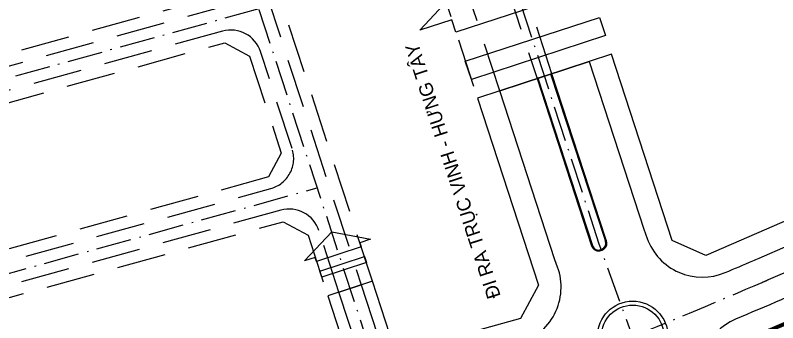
# Model space of a CAD drawing. Header units: metres. Extents: x 551291 to 569219, y 2064429 to 2066248.
# Drawn here: x 552655.8 to 552850.6, y 2065917.4 to 2065995.9 of the extents above; entities that cross this region are included whole.
import ezdxf

# ---------------------------------------------------------------- set-up
doc = ezdxf.new("R2010")
doc.units = ezdxf.units.M
doc.linetypes.add('ACAD_ISO10W100', pattern=[18.5, 12, -3, 0.5, -3])
doc.linetypes.add('HIDDEN', pattern=[0.375, 0.25, -0.125])
for name, color, linetype in [('BoThamCo', 94, 'CONTINUOUS'), ('ghi_chu', 7, 'CONTINUOUS'), ('LogDg', 7, 'CONTINUOUS'), ('LogDg phu', 7, 'CONTINUOUS'), ('RANHGIOI', 2, 'HIDDEN'), ('TimDg', 222, 'CONTINUOUS'), ('ViaHeS', 32, 'CONTINUOUS'), ('ViaHeSphu', 32, 'CONTINUOUS')]:
    doc.layers.add(name, color=color, linetype=linetype)
doc.styles.add('avantH', font='', dxfattribs={"height": 10})
doc.styles.get('avantH').set_extended_font_data('.VnAvantH')

msp = doc.modelspace()

# ---------------------------------------------------------------- linework, layer by layer
at = {"layer": 'BoThamCo'}
msp.add_lwpolyline([(552792.643, 2065980.899), (552789.316, 2065979.812), (552803.255, 2065937.129, 0.4275478), (552805.406, 2065936.098), (552805.613, 2065936.176, 0.4100888), (552806.582, 2065938.281), (552806.359, 2065938.898)], format="xyb", close=True, dxfattribs=at)
msp.add_circle((552813.516, 2065913.95), 8, dxfattribs=at)
at = {"layer": 'LogDg', "ltscale": 0.75}
for points in [[(552767.313, 2065994.723), (552759.147, 2065992.056), (552779.925, 2066014.336), (552809.771, 2066008.592), (552801.604, 2066005.925), (552802.62, 2066002.814), (552768.329, 2065991.612)], [(552806.538, 2065990.696), (552772.317, 2065979.521), (552770.723, 2065984.161), (552805.014, 2065995.363)], [(552732.428, 2065934.119), (552729.706, 2065933.23), (552736.632, 2065940.656), (552746.58, 2065938.741), (552743.858, 2065937.853), (552744.197, 2065936.816), (552732.766, 2065933.082)], [(552745.503, 2065932.776), (552734.096, 2065929.051), (552733.565, 2065930.598), (552744.995, 2065934.332)]]:
    msp.add_lwpolyline(points, close=True, dxfattribs=at)
at = {"layer": 'LogDg'}
for points in [[(552639.202, 2065871.968), (552738.155, 2065899.334, 0.4277016), (552743.627, 2065909.528), (552738.5, 2065925.229), (552744.203, 2065927.092), (552749.644, 2065910.432, 0.4008529), (552759.381, 2065905.204), (552784.226, 2065912.075, 0.4373271), (552794.328, 2065931.649), (552793.661, 2065933.489), (552779.573, 2065976.63), (552802.387, 2065984.081), (552816.354, 2065941.309), (552817.213, 2065938.942, 0.4297542), (552837.166, 2065930.248, 0.0010787), (552844.189, 2065933.242, 0.0014744), (552845.781, 2065933.93), (552860.589, 2065940.384, 0.386536), (552864.997, 2065950.201), (552859.822, 2065966.05), (552865.525, 2065967.912), (552870.047, 2065954.065, 0.4424436), (552880.848, 2065949.215), (553019.741, 2066009.756, 0.4142136)], [(552839.779, 2065918.324, 0.3988265), (552831.513, 2065899.405), (552856.431, 2065830.509, 0.4330459), (552867.15, 2065825.896), (552897.406, 2065839.079, 0.3974101), (552901.717, 2065849.18), (552874.144, 2065923.971, 0.431261), (552863.441, 2065928.537), (552863.012, 2065928.35, -0.0037754), (552839.779, 2065918.324)]]:
    msp.add_lwpolyline(points, format="xyb", dxfattribs=at)
msp.add_lwpolyline([(552792.881, 2065980.976), (552789.079, 2065979.735), (552803.017, 2065937.052, 0.4275478), (552805.494, 2065935.864), (552805.701, 2065935.942, 0.4100888), (552806.817, 2065938.366), (552806.595, 2065938.979), (552792.881, 2065980.976)], format="xyb", close=True, dxfattribs=at)
msp.add_circle((552813.516, 2065913.95), 9, dxfattribs=at)
at = {"layer": 'LogDg phu', "linetype": 'HIDDEN', "ltscale": 50}
for points in [[(552779.573, 2065976.63), (552756.238, 2066048.086, 0.4008529), (552741.632, 2066055.926), (552713.475, 2066048.14, 0.4277016), (552708.003, 2066037.946), (552744.203, 2065927.092)], [(552792.881, 2065980.976), (552773.242, 2066041.117, 0.4142136), (552770.846, 2066042.333), (552770.655, 2066042.271, 0.4142136), (552769.439, 2066039.875), (552789.079, 2065979.735)], [(552605.641, 2065955.005), (552612.639, 2065929.965, 0.4134234), (552622.476, 2065924.407), (552721.063, 2065951.672, 0.4277016), (552726.536, 2065961.866), (552718.456, 2065986.607, 0.4008529), (552708.719, 2065991.835), (552611.213, 2065964.869, 0.4150041), (552605.641, 2065955.005)], [(552738.5, 2065925.229), (552733.372, 2065940.931, 0.4008529), (552723.635, 2065946.158), (552624.133, 2065918.64, 0.4150041), (552618.56, 2065908.776), (552622.711, 2065893.924)]]:
    msp.add_lwpolyline(points, format="xyb", dxfattribs=at)
msp.add_lwpolyline([(552701.986, 2066037.042, 0.4008529), (552692.249, 2066042.269), (552596.948, 2066015.913, 0.4150041), (552591.376, 2066006.05), (552599.72, 2065976.194, 0.4134234), (552609.557, 2065970.636), (552706.147, 2065997.349, 0.4277016), (552711.62, 2066007.543)], format="xyb", close=True, dxfattribs=at)
at = {"layer": 'RANHGIOI', "color": 1, "ltscale": 9, "const_width": 1}
msp.add_lwpolyline([(553192.795, 2066065.552), (552852.13, 2065917.062), (552851.284, 2065916.699, -0.0051374), (552817.38, 2065902.569), (552530.906, 2065823.343, -0.0205674), (552489.898, 2065813.798), (552444.68, 2065805.217, -0.0212183), (552401.701, 2065798.935), (552284.485, 2065786.856), (552281.659, 2065769.592, 0.128574), (552287.703, 2065705.115), (552292.618, 2065691.616, 0.0394083), (552300.98, 2065673.287), (552313.951, 2065649.921), (552360.554, 2065580.983, -0.11987), (552385.419, 2065514.078), (552400.206, 2065388.529), (552403.648, 2065367.199), (552408.852, 2065368.84), (552857.643, 2065519.452, 0.0506838), (553038.548, 2065601.341), (553209.442, 2065700.633)], format="xyb", dxfattribs=at)
at = {"layer": 'TimDg', "linetype": 'ACAD_ISO10W100', "ltscale": 0.75}
for points in [[(553034.567, 2065299.888), (552942.401, 2065557.535), (552804.985, 2065937.469), (552748.68, 2066109.888)], [(552751.624, 2065896.834), (552746.769, 2065909.571), (552700.761, 2066050.459)], [(552718.046, 2065997.527), (552596.892, 2065964.021)], [(552609.811, 2065917.792), (552732.962, 2065951.85)]]:
    msp.add_lwpolyline(points, dxfattribs=at)
msp.add_lwpolyline([(552289.667, 2065799.453), (552400.471, 2065810.872, 0.0212183), (552442.442, 2065817.006), (552487.661, 2065825.588, 0.0205674), (552527.708, 2065834.909), (552813.516, 2065913.95, 0.0050405), (552846.554, 2065927.728, 0.0014744), (552848.178, 2065928.43), (553187.595, 2066076.376), (553216.027, 2066091.348)], format="xyb", dxfattribs=at)
at = {"layer": 'ViaHeS', "elevation": 0}
msp.add_lwpolyline([(553017.343, 2066015.257), (552934.453, 2065979.126), (552878.254, 2065954.63), (552872.119, 2065957.385), (552868.377, 2065968.843), (552856.97, 2065965.118), (552861.068, 2065952.568), (552858.037, 2065945.817), (552832.202, 2065934.556), (552823.612, 2065938.413), (552808.09, 2065985.943), (552773.869, 2065974.768), (552789.466, 2065927.005), (552784.893, 2065918.485), (552757.865, 2065911.01), (552751.494, 2065914.431), (552747.055, 2065928.023), (552735.648, 2065924.298), (552739.916, 2065911.229), (552736.649, 2065905.143), (552638.577, 2065878.021)], dxfattribs=at)
at = {"layer": 'ViaHeS'}
msp.add_circle((552813.516, 2065913.95), 8, dxfattribs=at)
at = {"layer": 'ViaHeSphu', "linetype": 'HIDDEN', "ltscale": 50}
for points in [[(552747.055, 2065928.023), (552712.336, 2066034.342), (552715.603, 2066040.428), (552742.63, 2066047.902), (552751.55, 2066043.114), (552773.869, 2065974.768)], [(552628.489, 2065895.539), (552624.337, 2065910.396), (552627.811, 2065916.545), (552724.219, 2065943.207), (552730.59, 2065939.787), (552735.648, 2065924.298)]]:
    msp.add_lwpolyline(points, dxfattribs=at)
for points in [[(552694.386, 2066034.56), (552700.758, 2066031.14), (552708.841, 2066006.388), (552705.574, 2066000.303), (552611.662, 2065974.331), (552605.497, 2065977.814), (552598.499, 2066002.854), (552601.972, 2066009.003)], [(552614.891, 2065962.774), (552709.303, 2065988.883), (552715.674, 2065985.463), (552723.757, 2065960.712), (552720.49, 2065954.626), (552624.581, 2065928.102), (552618.416, 2065931.585), (552611.418, 2065956.625)]]:
    msp.add_lwpolyline(points, close=True, dxfattribs=at)

# ---------------------------------------------------------------- texts
at = {"layer": 'ghi_chu', "style": 'avantH'}
msp.add_text('®i ra trôc vinh - h\xadng t©y', height=3.5, rotation=108.08492, dxfattribs=at).set_placement((552779.846, 2065924.251, 0))

doc.saveas('drawing.dxf')
